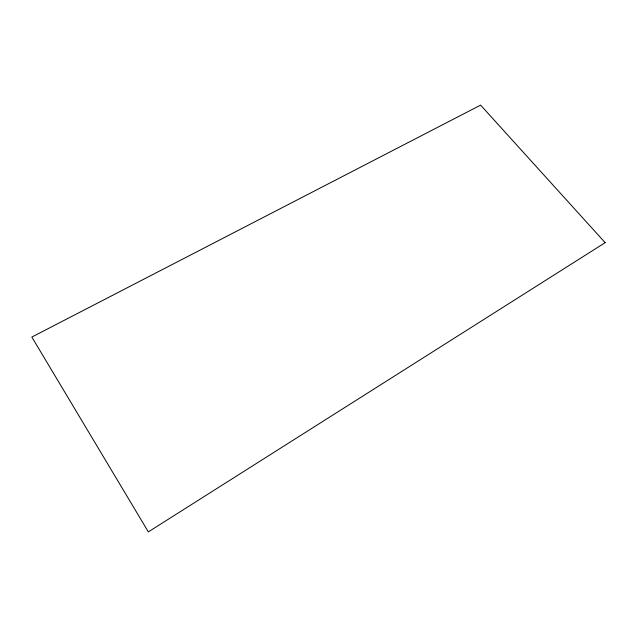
<?xml version="1.0" encoding="UTF-8"?>
<svg xmlns="http://www.w3.org/2000/svg" width="637" height="637" viewBox="0 0 637 637"><rect width="100%" height="100%" fill="white"/><g stroke="black" fill="none" stroke-linecap="round" stroke-linejoin="round"><path stroke-width="0.96" d="M605.15 242.657L148.349 531.879L31.85 337.053L480.609 105.121L605.15 242.657"/></g></svg>
